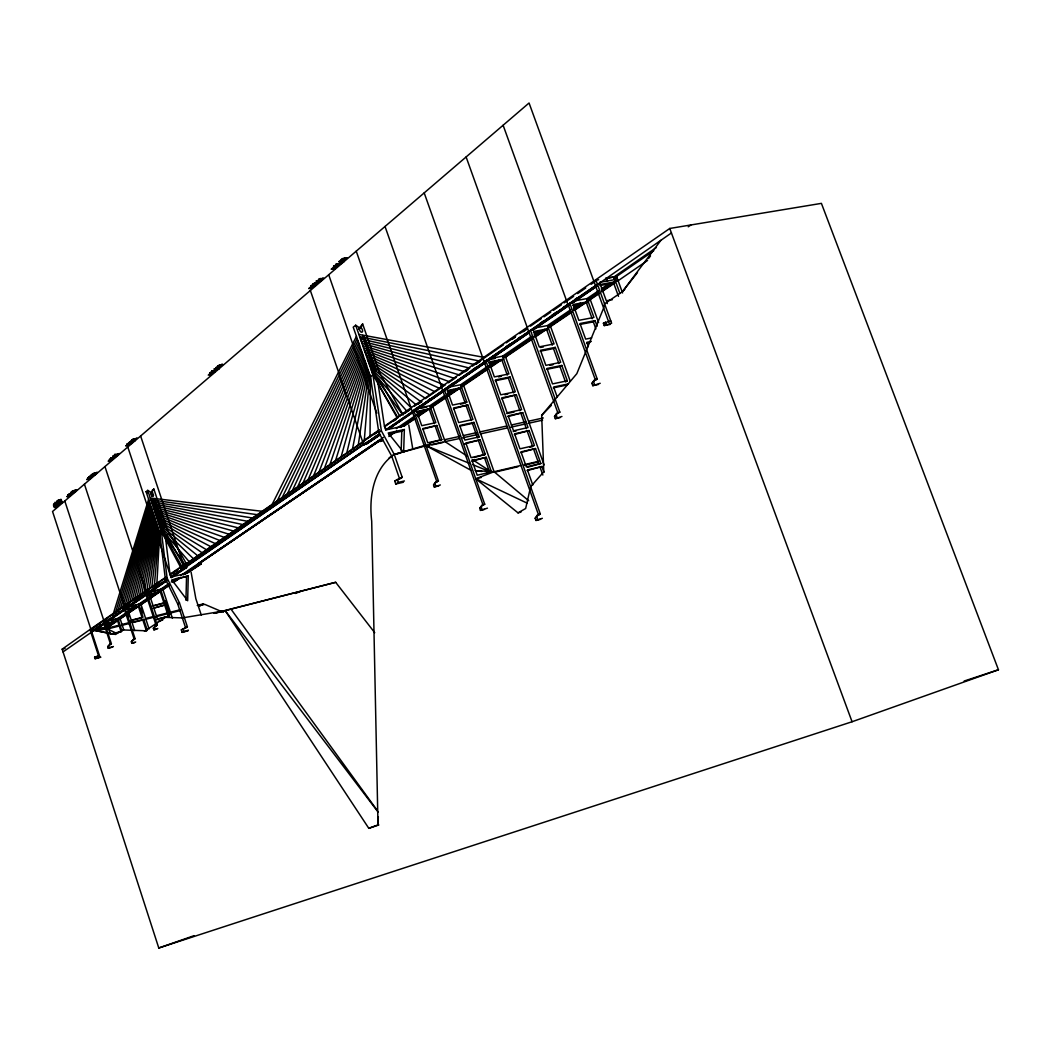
<?xml version="1.0" encoding="UTF-8"?>
<svg xmlns="http://www.w3.org/2000/svg" width="1051" height="1051" viewBox="0 0 1051 1051"><rect width="100%" height="100%" fill="white"/><g stroke="black" fill="none" stroke-linecap="round" stroke-linejoin="round"><path stroke-width="1.5" d="M57.884 505.308L58.633 504.914L58.199 502.72M370.031 436.94L370.451 376.705L353.228 327.163L355.672 325.219L359.311 327.676C359.271 334.139 365.393 333.469 361.058 327.373L362.648 323.971L379.91 373.499L403.164 414.961M188.26 575.909L187.656 600.738L171.839 579.902L188.26 575.909L171.615 580.678M185.948 600.292L186.526 577.038M404.359 429.517L403.65 452.35L388.187 432.986L404.359 429.517L401.797 431.252L388.594 434.089M401.18 450.787L401.797 431.252M404.477 425.891L385.717 429.885L384.443 426.22L669.763 228.461L821.409 203.369L998.45 669.763L852.072 721.748L158.78 948.002L62.167 649.176L89.979 629.536L115.61 634.476L122.297 629.917L145.261 630.758L165.454 617.357L182.335 617.909L225.256 610.71L368.796 828.306L377.992 824.904L378.321 816.706M166.176 534.814L165.27 535.787M156.901 583.318L159.713 532.778L146.089 491.658L147.744 490.37L150.845 492.315L151.922 495.56M363.002 441.67L364.198 441.407L369.663 374.458M154.379 585.065L159.095 530.913M151.869 586.8L158.478 529.047M149.373 588.521L157.86 527.182M358.286 445.046L368.888 372.212M61.155 502.943C59.014 493.221 63.769 508.553 61.339 499.934M146.89 590.228L157.243 525.316M57.555 506.805L57.569 506.096M144.421 591.936L156.625 523.464M141.964 593.631L156.008 521.598M352.492 449.027L368.1 369.965M139.52 595.326L155.39 519.733M601.855 290.483L615.715 280.814M385.717 429.885L597.769 284.046L600.2 283.98L599.609 282.364L614.874 279.619L613.902 276.978L656.363 247.511M137.09 596.994L154.773 517.88M134.673 598.663L154.155 516.015M346.764 452.981L367.325 367.732M132.268 600.331L153.538 514.149M129.877 601.987L152.921 512.297M127.486 603.629L152.303 510.431M378.833 434.405L363.777 444.954L310.347 290.496M125.122 605.271L151.699 508.579M341.089 456.896L366.549 365.485M122.77 606.887L151.081 506.713M120.418 608.516L150.464 504.861M60.038 500.302C61.155 505.439 58.554 500.999 60.196 499.75M183.189 573.885L183.491 574.779L199.178 564.242L201.096 564.045L200.715 562.889M118.08 610.132L149.846 503.009M170.617 577.367L184.74 567.711L186.671 567.527L186.29 566.358L364.369 443.995M115.755 611.735L149.229 501.143M113.442 613.324L148.611 499.291M335.479 460.772L365.761 363.239M59.552 503.876L59.092 501.288M162.406 529.27L164.127 527.379L163.207 528.338M329.909 464.608L364.986 360.992M324.404 468.418L364.198 358.746M318.939 472.175L363.423 356.512M313.54 475.906L362.648 354.266M308.179 479.598L361.859 352.019M302.885 483.25L361.084 349.786M297.63 486.876L360.309 347.539M292.428 490.462L359.534 345.306M359.127 328.175L362.648 323.971M287.265 494.023L358.746 343.06M282.167 497.543L357.971 340.826M277.109 501.038L357.195 338.593M272.091 504.493L356.42 336.359M151.423 495.428L150.7 493.261L153.853 489.057L167.503 530.164L186.395 563.796M425.524 445.19L394.256 454.426C373.079 468.891 368.888 497.254 371.699 521.151L377.992 824.904M540.608 519.273L535.944 520.455L535.169 518.261L537.127 515.397L540.332 514.057L485.982 361.045L488.544 360.532L528.692 333.009M535.169 518.261L538.874 514.425M598.426 384.469L592.764 385.678L591.936 383.379L593.946 380.488L597.218 378.977L569.892 303.424L572.559 302.938L596.876 286.253M591.936 383.379L595.707 379.306M560.104 417.628L555.322 418.679L554.521 416.446L556.518 413.595L559.828 412.137L530.545 330.448L533.159 329.948L568.617 305.631M554.521 416.446L558.344 412.452M153.301 496.006L153.433 495.179L151.778 496.506L153.446 495.231L152.369 491.986M484.485 509.407L480.465 510.392L479.716 508.29L481.66 505.518L484.721 504.23L444.376 389.619L446.885 389.106L446.373 387.648M479.716 508.29L483.289 504.585M438.793 485.89L434.26 486.955L433.551 484.905L435.482 482.238L438.425 480.964L413.818 410.599L416.288 410.074L415.802 408.655M433.551 484.905L437.006 481.305M660.921 240.272L622.442 291.652L604.548 303.818L603.629 308.061L576.828 373.67L541.685 415.303L543.774 471.807L530.624 486.731L525.658 508.513L517.998 512.849L475.748 478.744L494.088 471.728L521.165 465.383M58.37 504.638L57.148 501.34L58.396 504.427M156.875 629.05L153.88 629.825L153.354 628.209L157.19 625.109L104.942 466.578M153.354 628.209L155.995 625.411M637.471 272.564L622.442 291.652L624.741 289.327M648.48 258.559L650.49 256.01M134.804 642.542L131.861 643.304L131.349 641.741L135.093 638.706L84.422 484.183M131.349 641.741L133.924 639.021M112.549 647.074L108.2 648.204L107.701 646.667L111.38 643.711L64.794 500.999M107.701 646.667L110.21 644M58.212 502.706L56.925 500.92L57.726 505.045M59.71 502.312L58.33 499.724L59.447 504.401M59.552 504.401L59.684 502.312M541.685 415.303L551.368 405.344M56.268 505.873L55.322 508.04L54.98 506.989C52.589 508.526 53.548 498.883 55.414 506.608M109.738 459.786L112.759 459.313M74.096 492.026L75.527 491.763L74.476 492.104M111.958 460.01L108.161 461.166L109.987 459.865M220.71 365.433L222.418 365.117M221.538 365.091L222.549 364.211L217.557 366.024L221.722 364.552L218.805 365.59M211.501 374.655L208.282 375.115L210.226 373.368L213.721 372.711L210.318 373.67L212.749 373.565L209.569 374.826M358.601 329.305L361.058 327.373M152.185 490.344L153.853 489.057M161.946 527.168L153.118 500.552C156.809 500.066 153.236 497.268 153.275 499.619L163.444 528.43M164.482 536.023L165.099 536.641L166.781 535.393M593.946 380.488L595.457 380.16L568.184 304.711L569.892 303.424M376.6 381.25L379.293 379.739M572.913 305.526L586.497 303.003L588.232 301.729L593.933 317.455L578.851 320.332L573.123 304.527L588.232 301.729M162.445 528.653L164.14 527.431L154.799 499.278M579.771 324.483L593.342 321.869L595.076 320.621L597.126 326.257M165.099 536.641L166.794 535.432L166.163 534.775M63.047 651.896L166.754 580.007M161.263 591.345L148.401 594.932L161.263 591.345L165.546 604.877M485.982 361.045L484.485 362.175M530.545 330.448L528.929 331.656M671.431 232.954L597.691 284.427M653.735 250.729L613.863 278.344M688.26 226.806L690.914 224.953M165.322 580.572L91.043 631.874L90.36 629.759L147.087 590.623M165.414 580.704L90.885 632.334M165.743 577.209L89.979 629.536L98.636 656.139L94.603 657.19L95.102 658.701L100.843 657.203M379.332 429.754L362.529 441.354L364.132 441.013M149.781 588.77L165.992 577.59M169.96 574.844L177.566 569.603M180.102 567.842L185.449 564.847L180.378 568.355M185.199 566.62L184.923 564.623L378.491 430.989M398.408 417.247L384.929 426.535L385.901 429.32M401.101 415.381L410.534 408.878M414.58 406.08L421.32 401.443M425.366 398.644L445.571 384.705M448.278 382.84L456.357 377.27M459.051 375.404L469.836 367.968M472.53 366.103L503.521 344.728M506.214 342.862L515.647 336.359M519.693 333.574L526.433 328.924M530.479 326.138L541.252 318.689M543.958 316.837L550.685 312.186M553.391 310.321L561.47 304.751M564.164 302.885L573.596 296.382M577.643 293.597L585.722 288.013M591.122 284.296L596.508 280.578M91.989 629.024L99.963 623.532M102.617 621.693L107.938 618.027M111.918 615.282L118.566 610.697M122.56 607.951L127.88 604.286M133.188 600.607L138.509 596.942M142.502 594.196L149.15 589.611M153.131 586.865L159.778 582.28M172.955 573.202L178.039 569.695M180.575 567.947L363.593 441.762M373.972 434.602L377.848 431.935M393.639 421.044L396.332 419.191M404.425 413.608L409.824 409.89M417.917 404.307L421.963 401.521M465.12 371.765L467.813 369.899M475.906 364.329L479.952 361.531M512.323 339.223L515.016 337.358M523.109 331.774L527.155 328.989M125.594 606.099L129.654 603.313M136.42 598.65L141.819 594.919M381.355 430.818L394.256 454.426L402.218 477.325L399.63 478.967L391.708 456.134L378.82 432.565L381.355 430.818L372.947 374.865L355.672 325.219M95.142 629.68L100.462 626.015M105.77 622.35L165.585 581.072M94.682 630.193L166.938 580.336M95.378 630.048L104.483 623.834M105.652 622.967L125.108 609.619M126.291 608.739L167.451 580.415M488.873 362.91L501.984 360.296L503.652 359.14L508.934 373.946L494.364 376.915L489.083 362.03L503.652 359.14M533.409 332.444L546.783 329.883L548.569 328.648L554.074 343.94L539.229 346.869L533.711 331.499L548.569 328.648M647.561 260.451L618.119 280.748L615.741 280.814L614.454 277.372L616.346 277.03L617.528 280.249L615.636 280.591M364.5 443.338L184.845 566.699L186.29 566.358M364.053 444.166L172.18 576.552M138.64 599.096L141.228 597.31M153.906 588.613L157.86 585.893M172.311 575.961L174.847 574.214M365.236 443.509L369.111 440.842M372.987 438.188L376.862 435.521M414.225 409.851L419.625 406.146M427.718 400.589L430.411 398.736M449.303 385.756L453.349 382.971M472.227 370.005L476.274 367.219M483.026 362.595L487.073 359.81M505.951 346.83L509.998 344.058M518.104 338.488L520.797 336.635M539.675 323.669L543.722 320.883M551.828 315.326L557.214 311.621M562.613 307.917L566.66 305.132M574.752 299.574L577.446 297.722M413.871 410.35L595.549 285.819M363.777 444.954L379.464 434.26M379.884 434.26L363.948 444.402M387.648 428.939L394.401 424.315M397.094 422.463L405.2 416.892M409.246 414.12L411.953 412.268M415.999 409.483L484.853 362.227M487.546 360.375L528.049 332.576M532.108 329.804L567.198 305.71M571.258 302.924L595.549 286.253M364.014 444.586L379.227 434.969M387.32 429.412L484.432 362.779M487.125 360.94L528.929 332.247M531.635 330.395L596.377 285.977M365.735 444.218L380.291 434.694M388.003 429.399L413.306 412.045M443.837 391.117L414.646 411.138L444.008 391.077M446.728 389.133L485.693 362.411M488.387 360.572L528.929 332.76M532.988 329.988L569.76 304.764M572.388 302.964L596.705 286.292M380.449 434.654L366.037 444.468M388.161 429.36L413.463 412.018M485.536 362.595L445.322 390.171L442.813 390.683M104.496 628.485L113.889 622.047M117.909 619.302L135.356 607.36M139.376 604.601L156.822 592.672M160.842 589.913L168.896 584.395M172.916 581.65L176.949 578.891M108.056 626.225L114.809 621.601M117.515 619.748L136.433 606.808M139.126 604.969L158.044 592.028M160.75 590.176L168.856 584.632M172.903 581.86L178.302 578.155M104.719 628.669L105.915 628.117M107.859 626.514L116.109 620.931M104.574 622.875L106.611 622.363L106.269 621.338L117.83 618.435L118.172 619.459L136.972 606.663M128.445 606.742L138.732 604.194L139.047 605.179L160.107 590.833M161.276 589.979L169.25 584.579M173.034 581.926L178.394 578.326M107.255 627.197L115.321 621.693M119.354 618.934L126.067 614.349M128.748 612.51L136.814 606.992M139.494 605.166L158.307 592.304M162.327 589.545L169.053 584.96M173.073 582.201L178.447 578.523M108.135 626.79L125.713 614.769M128.419 612.917L136.538 607.373M139.244 605.521L168.988 585.184M173.047 582.412L178.46 578.72M152.093 606.151L164.954 602.538M613.653 278.87L616.346 277.03M96.837 629.68L103.983 627.881L112.93 621.772M110.867 620.55L117.003 619.013L135.185 606.611M137.852 604.798L155.732 592.606M168.554 583.857L159.66 589.926L154.904 591.096M171.221 582.044L176.542 578.418M180.522 575.698L383.352 437.439M396.358 428.572L423.027 410.402M415.96 408.629L429.885 405.725L444.494 395.767M447.148 393.954L453.796 389.422M449.552 387.004L460.68 384.732L495.836 360.769M490.935 358.47L502.588 356.158L531.622 336.373M534.263 334.573L539.544 330.973M534.092 328.122L547.466 325.574L571.232 309.375M573.872 307.562L580.48 303.069M575.002 300.796L587.075 298.563L598.689 290.654M601.277 288.894L609.015 283.612M199.296 563.257L380.252 439.962M199.664 563.165L379.713 440.711L198.573 563.402L199.099 564.532M107.136 627.867L118.132 620.366M119.223 619.565L160.737 591.253M161.92 590.386L169.763 585.026M173.625 582.451L180.273 577.905M106.125 624.018L118.527 620.537L122.034 631.244L110.473 634.187L106.952 623.44L118.527 620.537M128.248 609.435L139.415 606.269L143.015 617.213L131.257 620.182L127.657 609.199L139.415 606.269M165.69 604.772L152.829 608.384L165.69 604.772L169.395 615.978L156.533 619.63M407.63 422.16L411.69 419.402M419.783 413.884L422.489 412.045M430.595 406.527L434.641 403.768M440.054 400.089L445.453 396.411M463.005 384.469L471.111 378.951M473.817 377.112L480.57 372.514M496.781 361.478L499.475 359.652M506.227 355.054L510.287 352.295M549.45 325.626L556.202 321.041M558.909 319.202L565.661 314.604M573.767 309.086L576.46 307.247M604.824 287.948L608.884 285.189M389.606 434.667L392.312 432.828M430.109 407.105L444.967 397.002M447.66 395.163L455.766 389.658M461.166 385.98L486.823 368.52M490.87 365.761L498.962 360.257M503.022 357.498L531.372 338.212M534.079 336.373L543.525 329.935M547.571 327.176L570.522 311.569M575.922 307.89L582.674 303.292M586.734 300.547L598.886 292.27M601.579 290.431L613.482 282.574M185.173 573.938L183.662 574.306L379.437 440.106L379.91 441.459L382.682 439.66M389.054 435.245L393.127 432.552M400.628 427.376L414.278 418.153M418.153 415.447L427.691 409.036M429.885 405.725L430.385 407.131L445.151 397.16M447.66 395.386L458.446 388.121M460.68 384.732L461.192 386.177L487.06 368.665M489.766 366.812L500.105 359.705M502.588 356.158L503.127 357.642L544.878 329.252M547.466 325.574L548.018 327.111L571.087 311.49M573.793 309.664L583.226 303.24M587.075 298.563L587.654 300.152L598.15 293.084M389.619 435.219L393.534 432.552M389.974 435.219L394.02 432.46M403.479 426.036L414.291 418.679M418.351 415.933L426.456 410.415M431.856 406.737L458.88 388.371M461.586 386.532L487.257 369.085M489.963 367.246L500.775 359.902M503.468 358.063L531.845 338.777M534.552 336.937L545.364 329.594M549.41 326.835L571.035 312.134M573.741 310.295L598.058 293.768M602.118 291.009L615.636 281.721L619.945 293.518M388.844 436.507L396.687 431.173M404.32 425.918L415.224 418.587M417.746 416.8L428.65 409.47M432.684 406.658L446.136 397.58M448.646 395.807L459.445 388.542M463.517 385.704L487.9 369.137M490.541 367.416L501.432 359.941M505.505 357.182L532.095 339.184M535.905 336.53L546.638 329.305M550.435 326.651L571.77 312.239M574.24 310.479L588.954 300.56M590.11 299.693L599.333 293.518M601.75 291.797L614.835 282.982M416.866 412.189L430.871 408.55L435.837 422.673L421.753 425.694L416.787 411.493L430.871 408.55M460.128 388.686L461.704 387.622L466.815 402.086L465.225 403.137L460.128 388.686L447.424 391.3M495.218 380.764L508.316 378.071L509.998 376.941L515.292 391.787L500.736 394.834L495.428 379.923L509.998 376.941M540.148 351.231L553.496 348.577L555.309 347.369L560.695 362.345L545.863 365.367L540.464 350.298L555.309 347.369M595.457 380.16L597.218 378.977M188.142 630.797L182.151 632.36L181.324 629.877L185.633 627.867L177.698 603.905L165.375 579.18L167.096 578.037L161.407 531.556L147.744 490.37M170.643 576.92L183.413 568.407M170.709 577.078L184.74 567.711M172.233 576.71L186.29 567.343M389.159 457.829L394.256 454.426L424.407 446.176M592.764 385.678L600.2 383.287M171.195 577.774L186.671 567.527M144.394 631.125L147.337 630.364L143.724 619.407L142.844 619.998L146.444 630.942M422.817 429.202L436.822 425.51L441.801 439.673L429.347 443.062M453.559 408.721L467.826 404.99L472.95 419.48L458.67 422.568L453.546 407.998L467.826 404.99M109.383 644.565L111.38 643.711M155.075 626.028L157.19 625.109M183.715 574.463L199.178 564.242M186.461 573.084L200.662 563.704L199.125 564.072M186.513 573.242L200.715 563.861M186.763 573.452L201.096 564.045M94.603 657.19L99.451 655.601L52.55 511.495L529.06 102.998L608.779 322.21L610.776 320.91L603.405 323.248L604.246 325.574L610.197 324.417M108.2 648.204L113.39 646.523M153.88 629.825L157.795 628.445M98.636 656.139L99.451 655.601M95.102 658.701L100.226 657.046M501.577 398.657L516.356 394.782L521.651 409.654L507.121 412.793L501.8 397.843L516.356 394.782M559.986 366.628L561.812 365.433L567.33 380.804L565.504 381.973L559.986 366.628L546.651 369.361M604.246 325.574L611.616 323.235L595.956 280.183L598.636 279.697M133.043 639.586L135.093 638.706M131.861 643.304L135.684 641.977M472.385 423.408L473.975 422.384L479.111 436.914L477.509 437.925L472.385 423.408L459.707 426.167M403.387 482.251L395.741 484.012L394.703 481.016L402.218 477.325M507.948 416.59L522.728 412.649L528.036 427.56L513.519 430.792L508.185 415.815L522.728 412.649M177.698 603.905L179.432 602.801L167.096 578.037M395.741 484.012L398.316 482.383L404.438 480.964M464.279 444.008L480.136 439.817L485.273 454.387L474.172 457.54M514.333 434.562L529.113 430.568L534.433 445.519L519.93 448.83L514.583 433.813L529.113 430.568M556.518 413.595L559.828 412.137M555.322 418.679L561.93 416.485M435.482 482.238L438.425 480.964M434.26 486.955L440.316 484.958M472.03 461.192L486.311 457.303L491.461 471.886L477.22 475.223L472.057 460.561L486.311 457.303M181.324 629.877L187.38 626.803L179.432 602.801M185.633 627.867L187.38 626.803M520.731 452.574L535.511 448.527L540.845 463.504L527.523 467.261M182.151 632.36L188.392 630.14M527.142 470.638L541.922 466.526L544.011 472.385M481.66 505.518L484.721 504.23M480.465 510.392L487.454 508.145M537.127 515.397L540.332 514.057M535.944 520.455L542.369 518.301M199.27 606.177L203.526 603.839L197.26 605.429M394.703 481.016L398.395 479.479M295.423 593.46L302.609 590.609M60.025 500.302L61.168 502.93M158.78 948.002L194.093 935.666M430.634 444.179L426.089 445.703L470.795 470.204M368.796 828.306L378.859 824.943M964.174 681.035L998.45 669.763M215.705 613.061L335.676 582.307L374.721 632.689M214.036 613.337L335.676 582.307M62.167 649.176L65.096 648.428M99.53 630.14L105.245 628.682M107.898 628.025L118.868 625.253M122.008 624.465L132.978 621.68M145.524 618.514L153.354 616.53M156.494 615.728L180.01 609.79M143.724 619.407L131.979 622.376L134.686 630.626M107.504 628.997L129.47 623.44M132.571 622.599L179.668 610.723M198.494 605.954L204.774 604.364L223.351 612.313M169.395 615.978L157.453 619.013L153.748 607.767M158.202 621.259L162.669 620.116M118.172 619.459L120.195 618.96L123.716 629.733M103.878 623.414L110.539 644.263M130.39 620.773L142.121 617.804L138.535 606.874M96.219 629.483L104.798 627.316L105.153 628.367M153.591 605.77L164.035 603.156L160.343 591.989M130.508 606.611L136.38 605.153M125.227 608.621L127.289 608.109L126.974 607.11M139.047 605.179L141.097 604.667L149.071 628.905M126.422 608.7L124.36 609.212L134.226 639.284M517.998 512.849L520.981 512.113M146.838 593.684L148.94 593.171L148.625 592.239M145.931 594.327L156.271 625.713M150.03 591.884L160.58 589.283L160.882 590.228L162.971 589.716L172.43 618.356M150.516 592.173L153.328 591.477M187.341 573.123L170.919 577.117L127.802 446.99M186.224 567.185L184.687 567.553L183.912 565.228M184.516 568.039L140.624 435.994M185.646 564.44L183.491 564.965L169.986 574.293L165.217 535.419M541.922 466.526L527.431 469.942L532.791 485.036M524.357 464.634L538.69 461.284M494.062 472.346L517.946 466.736M524.304 465.251L537.048 462.269M478.258 478.152L481.424 477.417M540.845 463.504L526.354 466.907L520.994 451.864L535.511 448.527M529.809 447.227L532.712 446.57L527.392 431.646M485.273 454.387L471.019 457.632L465.869 442.996L480.136 439.817M394.256 454.426L400.51 453.047M479.111 436.914L464.844 440.08L459.707 425.484L473.975 422.384M513.256 431.554L516.159 430.897M111.078 459.668L110.079 460.246M441.801 439.673L427.731 442.773L422.752 428.545L436.822 425.51M444.323 439.765L460.285 436.244M463.478 435.548L476.248 432.723M479.44 432.027L506.569 426.049M511.364 424.985L525.723 421.819M528.916 421.123L543.288 417.956M459.523 438.53L426.089 445.703L469.836 463.504M462.716 437.82L477.088 434.641M480.281 433.932L507.436 427.928M510.628 427.231L525.001 424.052M528.193 423.343L542.566 420.164M431.856 444.928L442.786 442.51M506.871 413.582L514.136 412.005M379.91 441.459L382.301 440.947L381.828 439.594M553.299 387.885L566.62 385.06L568.446 383.891L553.627 387.018L557.306 397.252M430.385 407.131L432.841 406.619L445.151 441.709L466.775 455.884M466.815 402.086L452.521 405.082L447.398 390.552L461.704 387.622M567.33 380.804L552.511 383.904L546.98 368.467L561.812 365.433M504.861 394.729L507.778 394.125M460.469 404.136L463.636 403.479M420.65 408.353L426.837 407.065M498.516 376.875L501.419 376.284M461.192 386.177L463.675 385.664L494.088 471.728L528.719 500.762M549.988 365.354L552.957 364.75M586.563 343.243L589.572 342.639M540.398 347.5L543.367 346.909M591.674 337.923L585.643 339.118L579.994 323.511L595.076 320.621M492.17 359.048L495.087 358.47M503.127 357.642L505.662 357.143L544.103 464.962M591.319 341.404L586.8 342.311L588.363 346.646M603.405 323.248L606.099 322.723M548.018 327.111L550.606 326.611L570.286 381.303M612.418 299.653L606.322 300.783L600.371 284.466L615.636 281.721M587.654 300.152L590.281 299.666L598.597 322.578M597.691 283.809L599.622 283.717M615.636 281.195L613.902 276.978L605.757 278.252L606.782 281.077M599.924 285.544L613.653 283.061L618.487 296.329M605.823 278.423L616.569 276.505L622.573 292.966M106.125 632.768L93.854 630.285L106.217 628.445M93.854 630.285L105.993 629.142M494.088 471.728L475.183 470.625L481.647 471.465M486.455 472.017L489.674 472.385L484.695 458.289M150.28 497.99L262.198 511.311M150.897 499.842L257.324 514.675M151.502 501.708L252.49 518.012M358.877 334.428L484.143 357.379M152.119 503.574L247.708 521.309M359.652 336.662L479.02 360.927M152.737 505.426L242.965 524.594M360.44 338.908L473.922 364.434M153.354 507.291L238.262 527.838M361.216 341.155L468.864 367.929M109.186 633.398L112.063 634.134L121.18 631.809L117.686 621.102M361.991 343.388L463.859 371.397M153.971 509.157L233.598 531.044M362.779 345.634L458.88 374.826M154.589 511.009L228.973 534.236M363.554 347.881L453.94 378.229M155.22 512.875L224.402 537.389M364.342 350.128L449.053 381.618M155.837 514.74L219.856 540.529M472.858 464.739L490.962 472.096M365.117 352.374L444.192 384.968M365.906 354.621L439.371 388.305M156.454 516.606L215.363 543.63M475.748 478.744L527.103 503.14M108.989 629.707L116.372 633.254M366.681 356.867L434.575 391.603M157.072 518.471L210.896 546.704M367.469 359.114L429.833 394.887M157.689 520.337L206.469 549.752M146.089 491.658L148.152 492.958M368.244 361.36L425.116 398.132M472.188 459.418L489.766 470.94M59.395 503.902L58.711 500.394M158.307 522.202L202.094 552.773M369.032 363.607L420.439 401.364M61.089 499.304L60.17 499.75M158.924 524.068L197.746 555.782M369.807 365.853L415.802 404.569M159.542 525.934L193.437 558.751M370.596 368.113L411.191 407.749M371.384 370.359L406.619 410.902M160.159 527.799L189.167 561.694M225.256 610.71L378.097 812.068M231.01 609.173L377.375 810.61M372.159 372.606L402.086 414.041M160.777 529.665L184.923 564.623M58.685 500.407L59.119 501.274M397.58 417.155L372.947 374.865L370.451 376.705L378.82 432.565M400.011 416.577L379.096 379.385L377.874 379.004L377.559 380.081M377.585 382.998L397.462 418.324M184.056 566.161L166.623 535.104L164.928 536.352L182.335 567.317M180.733 567.514L161.407 531.556L159.713 532.778L165.375 579.18M57.674 502.01L57.989 502.89M669.763 228.461L852.072 721.748M606.703 278.081L607.728 280.906M606.913 302.412L607.333 303.594M605.389 321.948L606.243 324.273M586.497 303.003L592.186 318.703M593.342 321.869L595.891 328.924M503.114 125.24L568 304.724M593.697 382.196L594.524 384.495M546.783 329.883L552.274 345.162M553.496 348.577L558.882 363.541M466.118 156.967L558.002 413.266M556.347 415.316L557.148 417.549M501.984 360.296L507.252 375.089M508.316 378.071L513.597 392.903M514.662 395.885L519.956 410.744M521.02 413.752L526.328 428.637M533.777 449.578L539.11 464.529M540.188 467.55L542.855 475.052M424.197 192.898L538.585 515.029M536.916 517.289L537.692 519.483M466.25 406.028L471.36 420.518M478.533 440.829L483.67 455.372M385.021 226.477L483.092 505.176M481.345 507.344L482.081 509.459M429.373 409.562L434.326 423.684M435.311 426.509L440.277 440.658M415.631 408.694L416.13 410.113M356.236 251.163L436.901 481.91M435.075 483.972L435.784 486.022M328.7 274.771L376.797 413.227M397.265 479.374L398.316 482.383M201.266 615.019L195.841 598.689L191.111 572.204M183.071 628.813L183.899 631.296M165.532 600.896L170.012 614.441M164.771 605.402L168.475 616.595M149.308 594.288L153.012 605.521M154.274 627.605L154.799 629.221M141.202 608.253L142.673 612.72M127.683 612.549L129.037 616.661M132.216 641.163L132.741 642.739M117.003 619.013L117.331 620.037M103.983 627.881L104.325 628.932M108.542 646.115L109.041 647.652M56.242 505.873C58.12 509.827 53.47 495.389 55.558 506.49M95.418 656.652L95.917 658.176M408.786 424.972L412.728 448.698M377.493 379.7L384.443 426.22M113.561 458.302L109.251 459.458L113.561 458.354M214.194 369.019L219.094 367.627L218.542 368.507L220.066 367.18L214.194 369.019M221.354 365.971L216.099 367.535L221.354 365.971M375.969 370.28L375.141 371.174L374.169 370.359L362.7 335.414L364.119 336.162L375.969 370.28M95.418 473.791L93.513 474.448L95.418 473.791M343.06 259.282L347.237 257.942L344.518 259.177L343.782 259.032L345.24 257.994L342.258 258.677L340.826 259.939L344.163 258.467L343.06 259.282M131.414 442.983L127.578 443.956L131.414 442.983M132.912 441.67L129.063 442.642L132.912 441.722M321.107 278.765C324.812 277.385 324.509 278.318 320.581 278.962C315.786 280.472 320.778 277.622 321.107 278.765M67.842 495.047L72.48 493.825L67.842 495.047M69.156 493.891L73.793 492.683L69.156 493.891M134.252 439.16L137.247 438.201L132.308 439.541L134.252 439.16M87.758 477.903L92.475 476.668L87.758 477.903M89.125 476.694L93.854 475.472L89.125 476.694M308.836 288.552L312.213 288.237L309.559 288.263L314.906 285.898L311.175 286.503L308.902 288.447M331.38 269.148L334.809 268.859L332.103 268.938L337.607 266.428L333.824 267.033L331.38 269.148M127.066 444.061L131.953 442.799L127.066 444.061M128.55 442.747L133.451 441.499L128.55 442.747M214.496 371.686L210.384 372.698L214.496 371.686M316.259 281.09C318.978 282.732 324.575 277.661 319.951 280.656A3.797 1.012 -19.3 0 1 318.729 280.932L320.148 279.908L316.259 281.09M216.283 370.136L212.171 371.082L216.283 370.136M335.689 264.432L341.102 262.934L340.301 264.064L342.206 262.408L335.689 264.432M344.242 260.214L341.588 260.99L344.242 260.214M339.026 261.502L342.495 260.241L340.879 261.239L342.442 261.344L344.886 260.044L339.026 261.502M77.078 489.805L72.374 491.08L77.078 489.805M209.845 372.79L215.074 371.502L209.845 372.79M97.283 472.451L92.514 473.817L97.283 472.451M211.606 371.239L216.861 369.952L211.606 371.239M131.309 440.632L133.53 440.027L131.362 440.566M315.917 284.637L311.516 285.727L315.917 284.637M318.059 282.758L313.618 283.796L318.059 282.758M94.656 473.213L96.771 472.608L94.656 473.213M338.672 265.102L334.192 266.205L338.672 265.102M134.121 439.817L133.057 440.5A3.192 0.709 -17.8 0 0 134.108 440.238C139.757 438.451 125.621 442.195 134.121 439.817M73.399 491.645L75.278 491.08L73.399 491.645M310.899 285.754C317.271 286.792 317.349 281.904 310.899 285.754M313.04 283.888C319.412 284.926 319.491 280.026 313.04 283.888M333.574 266.231C339.999 267.374 340.156 262.264 333.574 266.231M75.79 490.935L71.1 492.223L75.79 490.935M66.922 496.597L69.826 496.177L67.461 496.479L71.481 494.732L67.001 496.532M95.943 473.646L91.174 474.999L95.943 473.646M86.76 479.532C86.721 479.506 93.211 478.139 88.113 478.77C95.47 476.326 88.284 477.969 86.76 479.532M316.85 280.906L319.438 280.183L316.85 280.906M110.697 458.118L115.111 456.909L114.73 457.592L115.952 456.528L110.697 458.118M112.851 456.226L117.278 455.004L116.897 455.7L118.132 454.623L112.851 456.226M125.91 445.86C125.962 445.821 132.584 444.481 127.342 445.046C135.5 442.235 127.381 444.337 125.989 445.782M91.739 474.684L93.184 474.303L91.739 474.684M71.98 494.036L68.341 494.942L71.98 494.036M73.294 492.88L69.642 493.786L73.294 492.88M88.31 477.693L91.962 476.878L88.31 477.693M93.342 475.683L89.624 476.589L93.289 475.735M54.836 506.477L54.31 506.937L54.192 504.493L54.836 506.477M56.097 505.373L55.572 505.82L55.453 503.376L56.097 505.373M115.084 454.295C110.841 457.185 126.869 450.866 114.704 454.991L115.084 454.295M94.196 474.789L95.641 474.513L94.196 474.789M115.899 456.147L117.37 455.884L115.899 456.147M133.858 440.737L135.343 440.474L133.858 440.737M217.412 369.032L218.989 368.783L217.412 369.032M319.465 281.418L321.133 281.195L319.465 281.418M342.363 261.765L344.045 261.541L342.363 261.765M364.119 336.162L361.662 338.107L364.119 336.162M375.903 370.018L373.42 371.896L375.903 370.018M590.281 299.666L588.376 300.967L590.281 299.666"/></g></svg>
